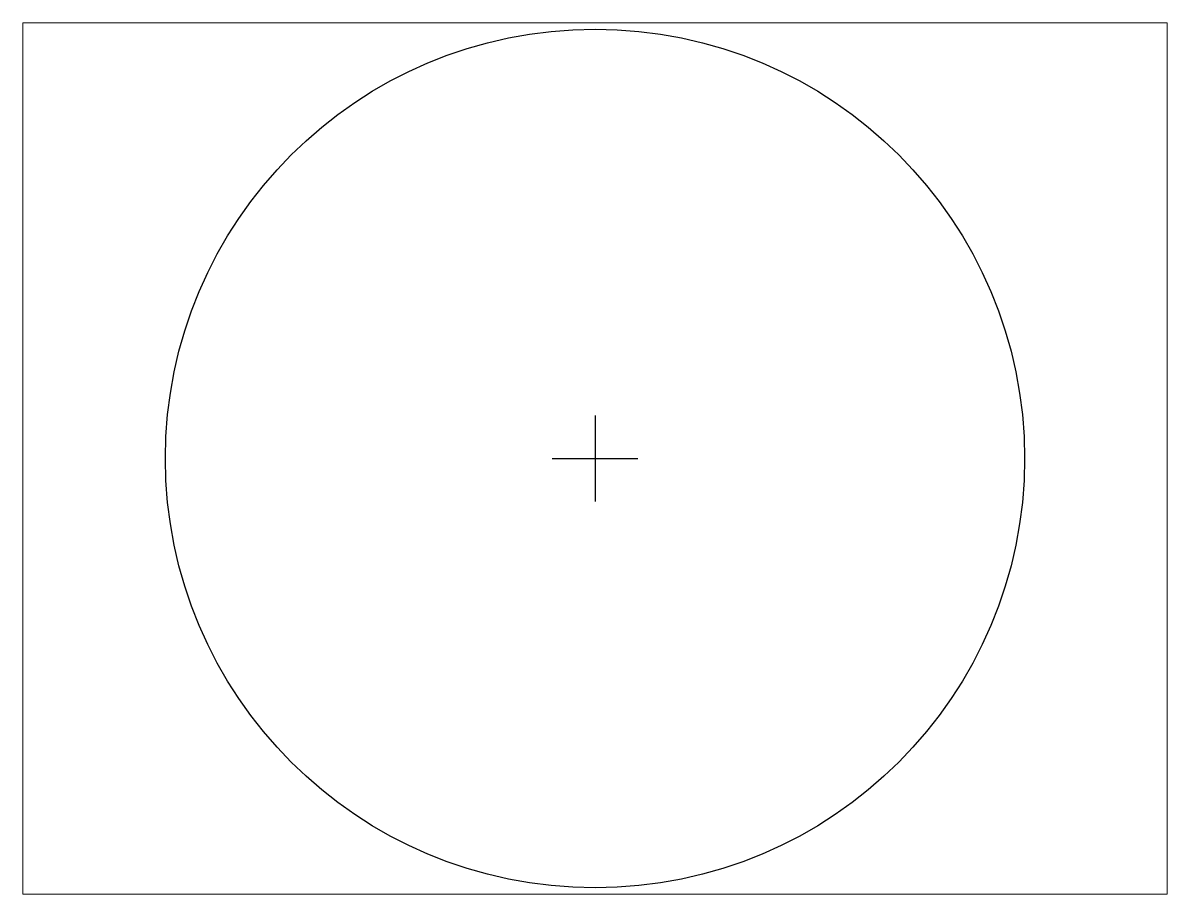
# Paper-space layout 'Layout1' of a CAD drawing. Header units: millimetres. Extents: x 1.05 to 9.45, y 0.8 to 7.2.
# The model-space entities are those that its viewports show. They can reach past a viewport. Long polylines and large blocks are cut down to what shows.
import ezdxf

# ---------------------------------------------------------------- set-up
doc = ezdxf.new("R2010")
doc.units = ezdxf.units.MM
doc.header["$MEASUREMENT"] = 0

# ---------------------------------------------------------------- blocks, each defined once
blk = doc.blocks.new('SYMBOL_Tree_8_2D')
at = {"color": 0, "linetype": 'ByBlock'}
for p, q in [((0, 200), (0, -200)), ((-200, 0), (200, 0))]:
    blk.add_line(p, q, dxfattribs=at)
blk.add_circle((0, 0), 2000, dxfattribs=at)

msp = doc.modelspace()

# ---------------------------------------------------------------- block references
msp.add_blockref('SYMBOL_Tree_8_2D', (0, 0))

psp = doc.layouts.get("Layout1")

# ---------------------------------------------------------------- viewports
at = {"layer": '0'}
psp.add_viewport(center=(5.25, 4), size=(8.4, 6.4), view_center_point=(0, 0), view_height=4058.679707, dxfattribs=at)

doc.saveas('drawing.dxf')
